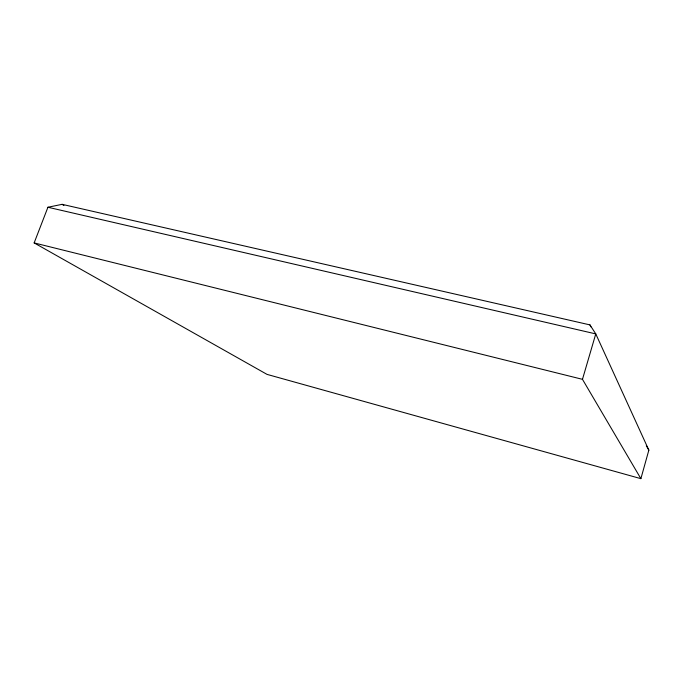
<?xml version="1.0" encoding="UTF-8"?>
<svg xmlns="http://www.w3.org/2000/svg" width="683" height="683" viewBox="0 0 683 683"><rect width="100%" height="100%" fill="white"/><g stroke="black" fill="none" stroke-linecap="round" stroke-linejoin="round"><path stroke-width="1.02" d="M640.885 478.663L648.85 450.14L595.772 333.902L589.95 324.895L62.119 204.337L47.93 207.248L34.15 242.909L267.01 374.378L640.885 478.663L582.471 379.33L34.15 242.909M582.471 379.33L595.772 333.902L47.93 207.248M62.119 204.337L63.912 205.489M646.306 445.751L648.85 450.14M589.95 324.895L590.838 326.824"/></g></svg>
